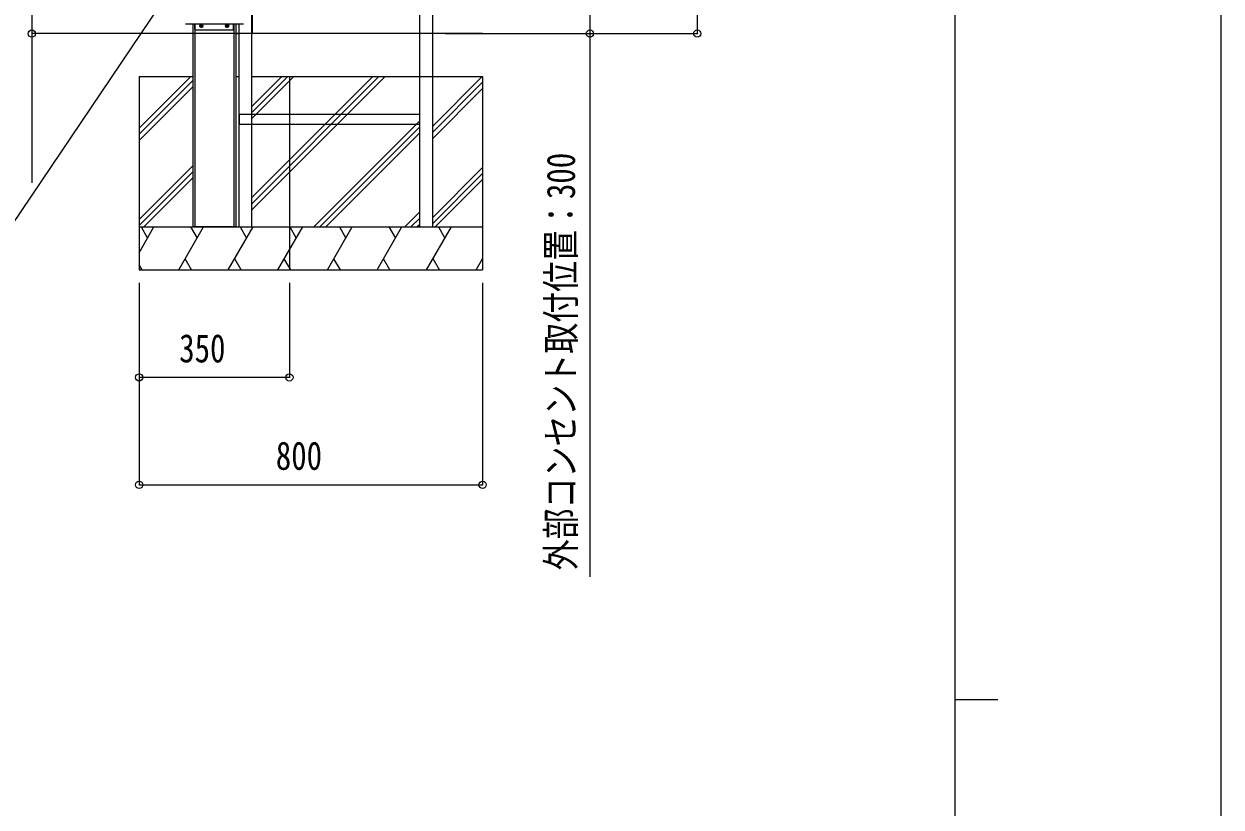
# Model space of a CAD drawing. Units: millimetres, scale not verified. Extents: x -8410 to 8410, y -5940 to 5940.
# Drawn here: x 5622 to 8410, y 0 to 1822 of the extents above; entities that cross this region are included whole.
import ezdxf
from ezdxf.enums import TextEntityAlignment as Align

# ---------------------------------------------------------------- set-up
doc = ezdxf.new("R2010")
doc.units = ezdxf.units.MM
doc.header["$LTSCALE"] = 30
for name, color, linetype in [('0-4_YKK_A1', 4, 'Continuous'), ('0-5_YKK_D', 6, 'Continuous'), ('0-6_YKK_ZWAK', 7, 'Continuous')]:
    doc.layers.add(name, color=color, linetype=linetype)
doc.styles.add('ＭＳ ゴシック', font='')
doc.styles.get('ＭＳ ゴシック').set_extended_font_data('MS Gothic')

msp = doc.modelspace()

# ---------------------------------------------------------------- linework, layer by layer
at = {"layer": '0-4_YKK_A1'}
for p, q in [((6152.04, 3122.6), (6152.04, 1349.6)), ((6543.04, 3122.6), (6543.04, 1349.6)), ((6573.04, 3122.6), (6573.04, 1349.6)), ((6153.44, 1880.1), (6153.44, 1799.6)), ((5997.75, 1822.1), (5998.48, 1822.1)), ((6015.04, 1822.1), (6015.04, 1799.6)), ((6019.54, 1822.1), (6019.54, 1799.6)), ((6020.04, 1809.6), (6020.04, 1822.1)), ((6039.19, 1817.6), (6030.89, 1817.6)), ((6032.99, 1817.95), (6032.99, 1817.25)), ((6034.19, 1817.95), (6032.99, 1817.95)), ((6034.19, 1817.25), (6032.99, 1817.25)), ((6035.39, 1819.65), (6034.69, 1819.65)), ((6034.69, 1819.65), (6034.69, 1818.45)), ((6034.69, 1816.75), (6034.69, 1815.55)), ((6035.39, 1815.55), (6034.69, 1815.55)), ((6035.04, 1813.45), (6035.04, 1821.75)), ((6035.39, 1819.65), (6035.39, 1818.45)), ((6035.39, 1816.75), (6035.39, 1815.55)), ((6037.09, 1817.95), (6035.89, 1817.95)), ((6037.09, 1817.25), (6035.89, 1817.25)), ((6037.09, 1817.95), (6037.09, 1817.25)), ((6099.19, 1817.6), (6090.89, 1817.6)), ((6092.99, 1817.95), (6092.99, 1817.25)), ((6094.19, 1817.95), (6092.99, 1817.95)), ((6094.19, 1817.25), (6092.99, 1817.25)), ((6095.39, 1819.65), (6094.69, 1819.65)), ((6094.69, 1819.65), (6094.69, 1818.45)), ((6094.69, 1816.75), (6094.69, 1815.55)), ((6095.39, 1815.55), (6094.69, 1815.55)), ((6095.04, 1813.45), (6095.04, 1821.75)), ((6095.39, 1819.65), (6095.39, 1818.45)), ((6095.39, 1816.75), (6095.39, 1815.55)), ((6097.09, 1817.95), (6095.89, 1817.95)), ((6097.09, 1817.25), (6095.89, 1817.25)), ((6097.09, 1817.95), (6097.09, 1817.25)), ((6110.04, 1809.6), (6110.04, 1822.1)), ((6110.54, 1822.1), (6110.54, 1799.6)), ((6115.04, 1822.1), (6115.04, 1799.6)), ((6122.04, 1822.1), (6122.04, 1349.6)), ((6131.6, 1822.1), (6132.33, 1822.1)), ((6690.04, 1799.6), (5890.04, 1799.6)), ((6015.04, 1799.6), (6015.04, 1349.6)), ((6019.54, 1799.6), (6019.54, 1349.6)), ((6021.04, 1808.6), (6109.04, 1808.6)), ((6110.54, 1799.6), (6110.54, 1349.6)), ((6115.04, 1799.6), (6115.04, 1349.6)), ((6115.04, 1799.53), (6122.04, 1799.53)), ((5890.04, 1699.6), (5890.04, 1249.6)), ((5890.04, 1699.6), (6015.04, 1699.6)), ((5890.04, 1579.39), (6010.25, 1699.6)), ((5890.04, 1565.25), (6015.04, 1690.25)), ((5890.04, 1551.1), (6015.04, 1676.1)), ((6115.04, 1699.53), (6122.04, 1699.53)), ((6152.04, 1699.6), (6690.04, 1699.6)), ((6152.04, 1629.26), (6222.38, 1699.6)), ((6152.04, 1417.12), (6434.52, 1699.6)), ((6152.04, 1615.11), (6236.53, 1699.6)), ((6152.04, 1402.98), (6448.66, 1699.6)), ((6152.04, 1600.97), (6250.67, 1699.6)), ((6152.04, 1388.84), (6462.8, 1699.6)), ((6240.04, 1699.6), (6240.04, 1249.6)), ((6573.04, 1583.39), (6689.25, 1699.6)), ((6573.04, 1569.25), (6690.04, 1686.25)), ((6690.04, 1699.6), (6690.04, 1249.6)), ((6573.04, 1555.1), (6690.04, 1672.1)), ((6123.24, 1611.1), (6123.24, 1588.1)), ((6296.65, 1349.6), (6543.04, 1595.99)), ((6543.04, 1611.1), (6543.04, 1588.1)), ((6310.79, 1349.6), (6543.04, 1581.85)), ((6324.93, 1349.6), (6543.04, 1567.71)), ((5890.04, 1367.26), (6015.04, 1492.26)), ((5890.04, 1353.11), (6015.04, 1478.11)), ((6573.04, 1371.26), (6690.04, 1488.26)), ((5900.67, 1349.6), (6015.04, 1463.97)), ((6573.04, 1357.11), (6690.04, 1474.11)), ((6579.67, 1349.6), (6690.04, 1459.97)), ((6508.78, 1349.6), (6543.04, 1383.86)), ((6522.92, 1349.6), (6543.04, 1369.72)), ((5890.04, 1349.6), (6690.04, 1349.6)), ((5890.04, 1289.77), (5924.58, 1349.6)), ((5894.58, 1349.6), (5909.58, 1323.62)), ((5982.32, 1249.6), (6040.05, 1349.6)), ((6010.05, 1349.6), (6025.05, 1323.62)), ((6115.04, 1349.6), (6015.04, 1349.6)), ((6097.79, 1249.6), (6155.52, 1349.6)), ((6125.52, 1349.6), (6140.52, 1323.62)), ((6213.26, 1249.6), (6270.99, 1349.6)), ((6240.99, 1349.6), (6255.99, 1323.62)), ((6328.73, 1249.6), (6386.46, 1349.6)), ((6356.46, 1349.6), (6371.46, 1323.62)), ((6444.2, 1249.6), (6501.93, 1349.6)), ((6471.93, 1349.6), (6486.93, 1323.62)), ((6537.06, 1349.6), (6543.04, 1355.58)), ((6559.67, 1249.6), (6617.4, 1349.6)), ((6587.4, 1349.6), (6602.4, 1323.62)), ((5896.85, 1249.6), (5890.04, 1261.39)), ((6012.32, 1249.6), (5997.32, 1275.58)), ((6127.79, 1249.6), (6112.79, 1275.58)), ((6243.26, 1249.6), (6228.26, 1275.58)), ((6358.73, 1249.6), (6343.73, 1275.58)), ((6474.2, 1249.6), (6459.2, 1275.58)), ((6589.67, 1249.6), (6574.67, 1275.58)), ((6675.14, 1249.6), (6690.04, 1275.41)), ((5890.04, 1249.6), (6690.04, 1249.6))]:
    msp.add_line(p, q, dxfattribs=at)
for points in [[(5998.48, 1822.1), (5998.98, 1822.1), (6131.1, 1822.1), (6131.6, 1822.1)], [(6543.04, 1611.1), (6152.04, 1611.1), (6123.24, 1611.1)], [(6543.04, 1588.1), (6152.04, 1588.1), (6123.24, 1588.1)]]:
    msp.add_lwpolyline(points, dxfattribs=at)
for centre in [(6035.04, 1817.6), (6095.04, 1817.6)]:
    msp.add_circle(centre, 3.75, dxfattribs=at)
for centre, radius, start, end in [((6034.19, 1818.45), 0.5, 270, 0), ((6034.19, 1816.75), 0.5, 0, 90), ((6035.89, 1818.45), 0.5, 180, 270), ((6035.89, 1816.75), 0.5, 90, 180), ((6094.19, 1818.45), 0.5, 270, 0), ((6094.19, 1816.75), 0.5, 0, 90), ((6095.89, 1818.45), 0.5, 180, 270), ((6095.89, 1816.75), 0.5, 90, 180), ((6132.33, 1822.6), 0.5, 270, 0), ((6021.04, 1809.6), 1, 180, 270), ((6109.04, 1809.6), 1, 270, 0)]:
    msp.add_arc(centre, radius, start, end, dxfattribs=at)
at = {"layer": '0-5_YKK_D'}
for p, q in [((7190.04, 3049.6), (7190.04, 1799.6)), ((5939.54, 1799.6), (5639.04, 1799.6)), ((6603.04, 1799.6), (7191.04, 1799.6)), ((6603.04, 1799.6), (6941.04, 1799.6)), ((5890.04, 1219.6), (5890.04, 748.6)), ((5890.04, 1219.6), (5890.04, 998.6)), ((6240.04, 1219.6), (6240.04, 998.6)), ((6690.04, 1219.6), (6690.04, 748.6)), ((6240.04, 999.6), (5890.04, 999.6)), ((5890.04, 749.6), (6690.04, 749.6))]:
    msp.add_line(p, q, dxfattribs=at)
for points in [[(6122.04, 2138.45), (6103.03, 2110.27), (5544.94, 1282.87), (4944.92, 1282.87)], [(6940.04, 2099.6), (6940.04, 1799.6), (6940.04, 535.6)], [(5640.04, 1932.1), (5640.04, 1799.6), (5640.04, 1452.4)]]:
    msp.add_lwpolyline(points, dxfattribs=at)
for centre in [(5640.04, 1799.6), (6940.04, 1799.6), (7190.04, 1799.6), (5890.04, 999.6), (6240.04, 999.6), (5890.04, 749.6), (6690.04, 749.6)]:
    msp.add_circle(centre, 8.5, dxfattribs=at)
at = {"layer": '0-6_YKK_ZWAK'}
for p, q in [((7790.04, 5549.6), (7790.04, -5050.4)), ((7790.04, 249.6), (7890.04, 249.6))]:
    msp.add_line(p, q, dxfattribs=at)
msp.add_lwpolyline([(-8410, -5940.4), (8410, -5940.4), (8410, 5939.6), (-8410, 5939.6)], close=True, dxfattribs=at)

# ---------------------------------------------------------------- texts
at = {"layer": '0-5_YKK_D', "style": 'ＭＳ ゴシック', "width": 0.8}
msp.add_text('外部コンセント取付位置：300', height=65.98, rotation=90, dxfattribs=at).set_placement((6925.04, 550.6), align=Align.BOTTOM_LEFT)
for s, p in [('350', (5983.44, 1014.6)), ('800', (6208.44, 764.6))]:
    msp.add_text(s, height=65.98, dxfattribs=at).set_placement(p, align=Align.BOTTOM_LEFT)

doc.saveas('drawing.dxf')
